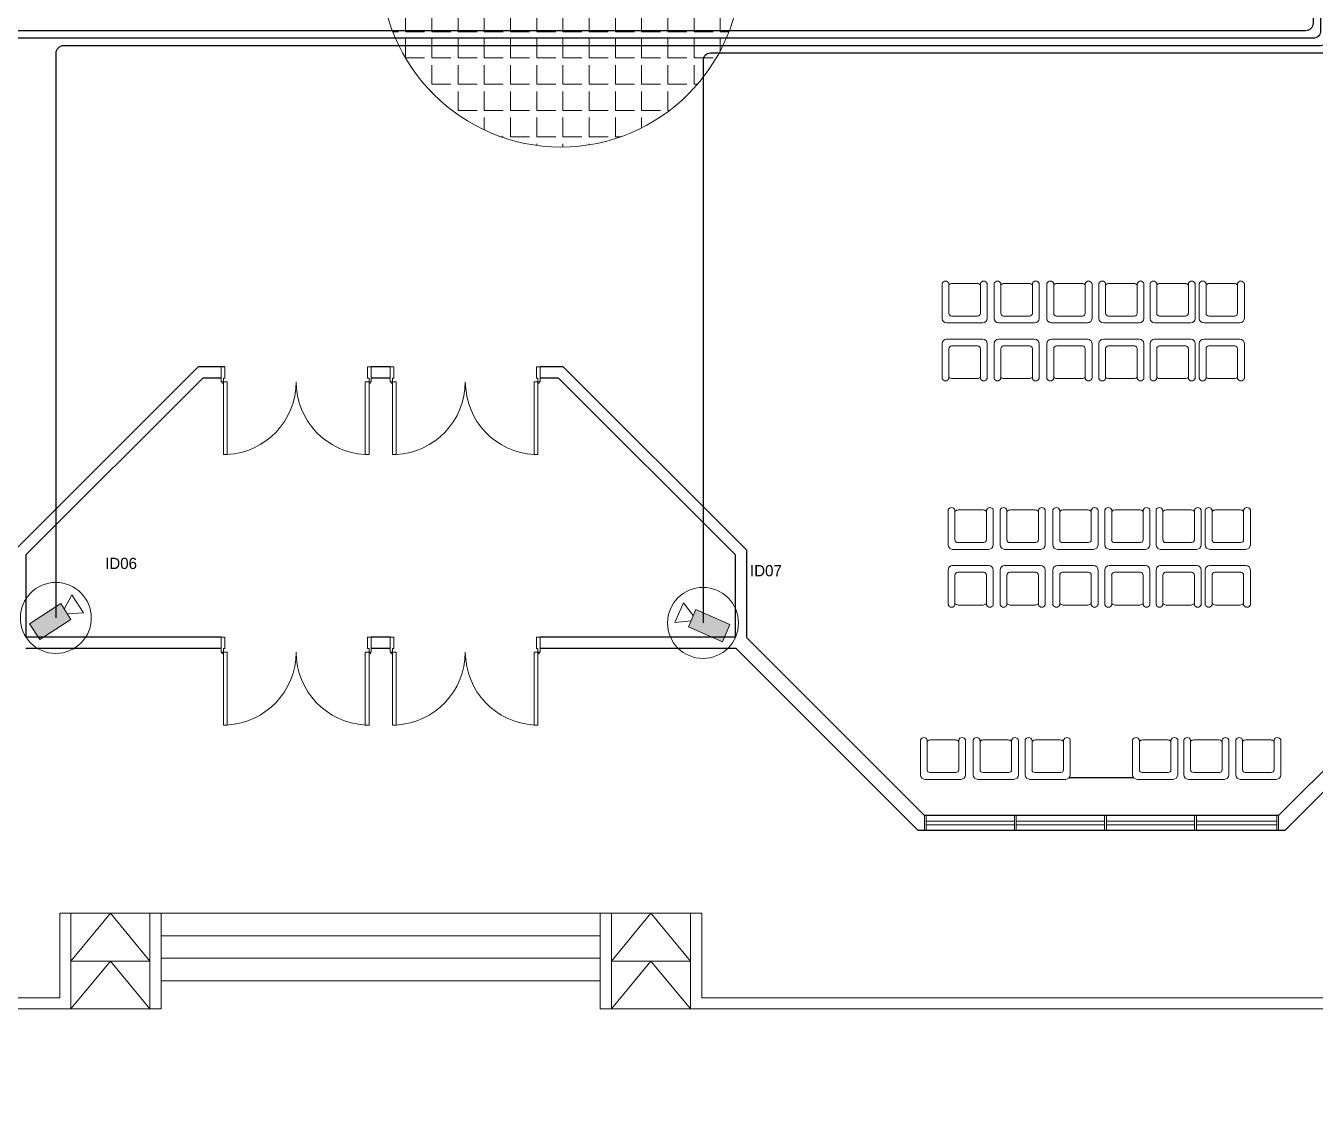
# Model space of a CAD drawing. Extents: x -59 to 582, y -1177 to 100.
# Drawn here: x 27.07 to 44.25, y -63.17 to -48.82 of the extents above; entities that cross this region are included whole.
import ezdxf
from ezdxf.enums import TextEntityAlignment as Align

# ---------------------------------------------------------------- set-up
doc = ezdxf.new("R2010")
doc.units = 0
doc.header["$LTSCALE"] = 0.15
for name, color, linetype in [('0 CCTV', 252, 'Continuous'), ('0 sockets', 252, 'Continuous'), ('AUTOINCR', 7, 'Continuous'), ('C1', 252, 'Continuous'), ('CCTV', 4, 'Continuous')]:
    doc.layers.add(name, color=color, linetype=linetype)
for name, color, linetype, lineweight in [('anal', 252, 'Continuous', 20), ('DOOR', 252, 'Continuous', 20), ('E-LT-CKT-NM', 7, 'Continuous', 30), ('elev', 252, 'Continuous', 9), ('FUR', 252, 'Continuous', 9), ('T-CCTV', 7, 'Continuous', 0), ('wall', 252, 'Continuous', 30)]:
    doc.layers.add(name, color=color, linetype=linetype, lineweight=lineweight)
doc.styles.add('SDC-TEXT-ARB', font='sdc-arb.shx')

# ---------------------------------------------------------------- blocks, each defined once
blk = doc.blocks.new('D200')
at = {"layer": 'DOOR'}
for points in [[(0.03, 0.2), (0.03, 1.17), (0.08, 1.17), (0.08, 0.2)], [(1.97, 0.2), (1.97, 1.17), (1.92, 1.17), (1.92, 0.2)], [(0.03, 0.2), (0, 0.2), (0, 0), (0.05, 0), (0.05, 0.15), (0.03, 0.15)], [(1.97, 0.2), (2, 0.2), (2, 0), (1.95, 0), (1.95, 0.15), (1.97, 0.15)]]:
    blk.add_lwpolyline(points, close=True, dxfattribs=at)
for centre in [(0.02, 0.21), (1.98, 0.21)]:
    blk.add_circle(centre, 0.01, dxfattribs=at)
for centre, start, end in [((0.027, 0.2), 0, 87.0492), ((1.97, 0.2), 92.9508, 180)]:
    blk.add_arc(centre, 0.971, start, end, dxfattribs=at)
blk = doc.blocks.new('ARCH')
at = {"layer": 'elev'}
h = blk.add_hatch(dxfattribs=at)
h.set_pattern_fill('ANGLE', color=256, scale=0.05, style=0)
h.set_pattern_definition([(0, (0, 0), (0, 0.34925), [0.254, -0.09525]), (90, (0, 0), (-0.34925, 2e-17), [0.254, -0.09525])])
h.paths.add_polyline_path([(31.8, 340.8, 0.21525), (32.613, 339), (35.787, 339, 0.21525), (36.6, 340.8, 1)])
h.paths.add_polyline_path([(35.787, 339), (32.613, 339, 0.377964)])
at = {"layer": 'anal'}
for p, q in [((39.041, 329.5), (39.041, 329.3)), ((39.066, 329.5), (39.066, 329.3)), ((39.066, 329.425), (40.237, 329.425)), ((39.066, 329.425), (40.237, 329.425)), ((40.241, 329.5), (40.241, 329.3)), ((40.266, 329.5), (40.266, 329.3)), ((40.266, 329.425), (41.437, 329.425)), ((40.266, 329.425), (41.437, 329.425)), ((41.441, 329.5), (41.441, 329.3)), ((41.466, 329.5), (41.466, 329.3)), ((41.466, 329.425), (42.637, 329.425)), ((41.466, 329.425), (42.637, 329.425)), ((42.641, 329.5), (42.641, 329.3)), ((42.666, 329.5), (42.666, 329.3)), ((42.666, 329.425), (43.734, 329.425)), ((43.734, 329.5), (43.734, 329.3)), ((43.759, 329.5), (43.759, 329.3)), ((39.066, 329.375), (40.237, 329.375)), ((39.066, 329.375), (40.237, 329.375)), ((40.266, 329.375), (41.437, 329.375)), ((40.266, 329.375), (41.437, 329.375)), ((41.466, 329.375), (42.637, 329.375)), ((41.466, 329.375), (42.637, 329.375)), ((42.666, 329.375), (43.734, 329.375)), ((36.075, 328.2), (27.525, 328.2)), ((27.525, 327.075), (27.525, 328.2)), ((27.675, 327.562), (28.2, 328.2)), ((27.675, 326.925), (27.675, 328.2)), ((28.2, 328.2), (28.725, 327.562)), ((28.725, 328.2), (28.725, 326.925)), ((28.875, 328.2), (28.875, 326.925)), ((34.725, 328.2), (34.725, 326.925)), ((34.875, 327.562), (35.4, 328.2)), ((34.875, 328.2), (34.875, 326.925)), ((35.4, 328.2), (35.925, 327.562)), ((35.925, 326.925), (35.925, 328.2)), ((36.075, 327.075), (36.075, 328.2)), ((34.725, 327.9), (28.875, 327.9)), ((27.675, 327.562), (28.725, 327.562)), ((28.2, 327.562), (27.675, 326.925)), ((28.2, 327.562), (28.725, 326.925)), ((34.725, 327.6), (28.875, 327.6)), ((34.875, 326.925), (35.4, 327.562)), ((34.875, 327.562), (35.925, 327.562)), ((35.4, 327.562), (35.925, 326.925)), ((34.725, 327.3), (28.875, 327.3)), ((27.525, 327.075), (5.475, 327.075)), ((58.125, 327.075), (36.075, 327.075)), ((28.875, 326.925), (5.325, 326.925)), ((28.725, 326.925), (27.675, 326.925)), ((28.875, 326.925), (28.725, 326.925)), ((58.275, 326.925), (34.725, 326.925)), ((34.875, 326.925), (34.725, 326.925)), ((35.925, 326.925), (34.875, 326.925))]:
    blk.add_line(p, q, dxfattribs=at)
blk.add_circle((34.2, 340.8), 2.4, dxfattribs=at)
at = {"layer": 'C1'}
blk.add_line((41.833, 330), (40.967, 330), dxfattribs=at)
at = {"layer": 'FUR'}
for p, q in [((39.278, 336.584), (39.278, 336.119)), ((39.368, 336.582), (39.368, 336.187)), ((39.743, 336.584), (39.413, 336.584)), ((39.788, 336.187), (39.788, 336.582)), ((39.878, 336.119), (39.878, 336.584)), ((39.97, 336.584), (39.97, 336.119)), ((40.06, 336.582), (40.06, 336.187)), ((40.435, 336.584), (40.105, 336.584)), ((40.48, 336.187), (40.48, 336.582)), ((40.57, 336.119), (40.57, 336.584)), ((40.674, 336.584), (40.674, 336.119)), ((40.764, 336.582), (40.764, 336.187)), ((41.139, 336.584), (40.809, 336.584)), ((41.184, 336.187), (41.184, 336.582)), ((41.274, 336.119), (41.274, 336.584)), ((41.365, 336.584), (41.365, 336.119)), ((41.455, 336.582), (41.455, 336.187)), ((41.83, 336.584), (41.5, 336.584)), ((41.875, 336.187), (41.875, 336.582)), ((41.965, 336.119), (41.965, 336.584)), ((42.047, 336.584), (42.047, 336.119)), ((42.137, 336.582), (42.137, 336.187)), ((42.512, 336.584), (42.182, 336.584)), ((42.557, 336.187), (42.557, 336.582)), ((42.647, 336.119), (42.647, 336.584)), ((42.703, 336.584), (42.703, 336.119)), ((42.793, 336.582), (42.793, 336.187)), ((43.168, 336.584), (42.838, 336.584)), ((43.213, 336.187), (43.213, 336.582)), ((43.303, 336.119), (43.303, 336.584)), ((39.405, 336.149), (39.75, 336.149)), ((40.097, 336.149), (40.442, 336.149)), ((40.801, 336.149), (41.146, 336.149)), ((41.493, 336.149), (41.838, 336.149)), ((42.174, 336.149), (42.519, 336.149)), ((42.83, 336.149), (43.175, 336.149)), ((39.338, 336.059), (39.818, 336.059)), ((40.03, 336.059), (40.51, 336.059)), ((40.734, 336.059), (41.214, 336.059)), ((41.425, 336.059), (41.905, 336.059)), ((42.107, 336.059), (42.587, 336.059)), ((42.763, 336.059), (43.243, 336.059)), ((39.278, 335.318), (39.278, 335.783)), ((39.338, 335.843), (39.818, 335.843)), ((39.405, 335.753), (39.75, 335.753)), ((39.878, 335.783), (39.878, 335.318)), ((39.97, 335.318), (39.97, 335.783)), ((40.03, 335.843), (40.51, 335.843)), ((40.097, 335.753), (40.442, 335.753)), ((40.57, 335.783), (40.57, 335.318)), ((40.674, 335.318), (40.674, 335.783)), ((40.734, 335.843), (41.214, 335.843)), ((40.801, 335.753), (41.146, 335.753)), ((41.274, 335.783), (41.274, 335.318)), ((41.365, 335.318), (41.365, 335.783)), ((41.425, 335.843), (41.905, 335.843)), ((41.493, 335.753), (41.838, 335.753)), ((41.965, 335.783), (41.965, 335.318)), ((42.047, 335.318), (42.047, 335.783)), ((42.107, 335.843), (42.587, 335.843)), ((42.174, 335.753), (42.519, 335.753)), ((42.647, 335.783), (42.647, 335.318)), ((42.703, 335.318), (42.703, 335.783)), ((42.763, 335.843), (43.243, 335.843)), ((42.83, 335.753), (43.175, 335.753)), ((43.303, 335.783), (43.303, 335.318)), ((39.368, 335.32), (39.368, 335.715)), ((39.788, 335.715), (39.788, 335.32)), ((40.06, 335.32), (40.06, 335.715)), ((40.48, 335.715), (40.48, 335.32)), ((40.764, 335.32), (40.764, 335.715)), ((41.184, 335.715), (41.184, 335.32)), ((41.455, 335.32), (41.455, 335.715)), ((41.875, 335.715), (41.875, 335.32)), ((42.137, 335.32), (42.137, 335.715)), ((42.557, 335.715), (42.557, 335.32)), ((42.793, 335.32), (42.793, 335.715)), ((43.213, 335.715), (43.213, 335.32)), ((39.743, 335.318), (39.413, 335.318)), ((40.435, 335.318), (40.105, 335.318)), ((41.139, 335.318), (40.809, 335.318)), ((41.83, 335.318), (41.5, 335.318)), ((42.512, 335.318), (42.182, 335.318)), ((43.168, 335.318), (42.838, 335.318)), ((39.358, 333.569), (39.358, 333.104)), ((39.448, 333.567), (39.448, 333.172)), ((39.823, 333.569), (39.493, 333.569)), ((39.868, 333.172), (39.868, 333.567)), ((39.958, 333.104), (39.958, 333.569)), ((40.05, 333.569), (40.05, 333.104)), ((40.14, 333.567), (40.14, 333.172)), ((40.515, 333.569), (40.185, 333.569)), ((40.56, 333.172), (40.56, 333.567)), ((40.65, 333.104), (40.65, 333.569)), ((40.754, 333.569), (40.754, 333.104)), ((40.844, 333.567), (40.844, 333.172)), ((41.219, 333.569), (40.889, 333.569)), ((41.264, 333.172), (41.264, 333.567)), ((41.354, 333.104), (41.354, 333.569)), ((41.446, 333.569), (41.446, 333.104)), ((41.536, 333.567), (41.536, 333.172)), ((41.911, 333.569), (41.581, 333.569)), ((41.956, 333.172), (41.956, 333.567)), ((42.046, 333.104), (42.046, 333.569)), ((42.128, 333.569), (42.128, 333.104)), ((42.218, 333.567), (42.218, 333.172)), ((42.593, 333.569), (42.263, 333.569)), ((42.638, 333.172), (42.638, 333.567)), ((42.728, 333.104), (42.728, 333.569)), ((42.783, 333.569), (42.783, 333.104)), ((42.873, 333.567), (42.873, 333.172)), ((43.248, 333.569), (42.918, 333.569)), ((43.293, 333.172), (43.293, 333.567)), ((43.383, 333.104), (43.383, 333.569)), ((39.418, 333.044), (39.898, 333.044)), ((39.486, 333.134), (39.831, 333.134)), ((40.11, 333.044), (40.59, 333.044)), ((40.178, 333.134), (40.523, 333.134)), ((40.814, 333.044), (41.294, 333.044)), ((40.882, 333.134), (41.227, 333.134)), ((41.506, 333.044), (41.986, 333.044)), ((41.573, 333.134), (41.918, 333.134)), ((42.188, 333.044), (42.668, 333.044)), ((42.255, 333.134), (42.6, 333.134)), ((42.843, 333.044), (43.323, 333.044)), ((42.911, 333.134), (43.256, 333.134)), ((39.358, 332.303), (39.358, 332.768)), ((39.418, 332.828), (39.898, 332.828)), ((39.448, 332.305), (39.448, 332.701)), ((39.486, 332.738), (39.831, 332.738)), ((39.868, 332.701), (39.868, 332.305)), ((39.958, 332.768), (39.958, 332.303)), ((40.05, 332.303), (40.05, 332.768)), ((40.11, 332.828), (40.59, 332.828)), ((40.14, 332.305), (40.14, 332.701)), ((40.178, 332.738), (40.523, 332.738)), ((40.56, 332.701), (40.56, 332.305)), ((40.65, 332.768), (40.65, 332.303)), ((40.754, 332.303), (40.754, 332.768)), ((40.814, 332.828), (41.294, 332.828)), ((40.844, 332.305), (40.844, 332.701)), ((40.882, 332.738), (41.227, 332.738)), ((41.264, 332.701), (41.264, 332.305)), ((41.354, 332.768), (41.354, 332.303)), ((41.446, 332.303), (41.446, 332.768)), ((41.506, 332.828), (41.986, 332.828)), ((41.536, 332.305), (41.536, 332.701)), ((41.573, 332.738), (41.918, 332.738)), ((41.956, 332.701), (41.956, 332.305)), ((42.046, 332.768), (42.046, 332.303)), ((42.128, 332.303), (42.128, 332.768)), ((42.188, 332.828), (42.668, 332.828)), ((42.218, 332.305), (42.218, 332.701)), ((42.255, 332.738), (42.6, 332.738)), ((42.638, 332.701), (42.638, 332.305)), ((42.728, 332.768), (42.728, 332.303)), ((42.783, 332.303), (42.783, 332.768)), ((42.843, 332.828), (43.323, 332.828)), ((42.873, 332.305), (42.873, 332.701)), ((42.911, 332.738), (43.256, 332.738)), ((43.293, 332.701), (43.293, 332.305)), ((43.383, 332.768), (43.383, 332.303)), ((39.823, 332.303), (39.493, 332.303)), ((40.515, 332.303), (40.185, 332.303)), ((41.219, 332.303), (40.889, 332.303)), ((41.911, 332.303), (41.581, 332.303)), ((42.593, 332.303), (42.263, 332.303)), ((43.248, 332.303), (42.918, 332.303)), ((38.989, 330.042), (38.989, 330.507)), ((39.079, 330.11), (39.079, 330.505)), ((39.124, 330.507), (39.454, 330.507)), ((39.499, 330.505), (39.499, 330.11)), ((39.589, 330.507), (39.589, 330.042)), ((39.693, 330.042), (39.693, 330.507)), ((39.783, 330.11), (39.783, 330.505)), ((39.828, 330.507), (40.158, 330.507)), ((40.203, 330.505), (40.203, 330.11)), ((40.293, 330.507), (40.293, 330.042)), ((40.385, 330.042), (40.385, 330.507)), ((40.475, 330.11), (40.475, 330.505)), ((40.52, 330.507), (40.85, 330.507)), ((40.895, 330.505), (40.895, 330.11)), ((40.985, 330.507), (40.985, 330.042)), ((41.815, 330.042), (41.815, 330.507)), ((41.905, 330.11), (41.905, 330.505)), ((41.95, 330.507), (42.28, 330.507)), ((42.325, 330.505), (42.325, 330.11)), ((42.415, 330.507), (42.415, 330.042)), ((42.497, 330.042), (42.497, 330.507)), ((42.587, 330.11), (42.587, 330.505)), ((42.632, 330.507), (42.962, 330.507)), ((43.007, 330.505), (43.007, 330.11)), ((43.097, 330.507), (43.097, 330.042)), ((43.189, 330.042), (43.189, 330.507)), ((43.279, 330.11), (43.279, 330.505)), ((43.324, 330.507), (43.654, 330.507)), ((43.699, 330.505), (43.699, 330.11)), ((43.789, 330.507), (43.789, 330.042)), ((39.529, 329.982), (39.049, 329.982)), ((39.461, 330.072), (39.116, 330.072)), ((40.233, 329.982), (39.753, 329.982)), ((40.165, 330.072), (39.82, 330.072)), ((40.925, 329.982), (40.445, 329.982)), ((40.857, 330.072), (40.512, 330.072)), ((42.355, 329.982), (41.875, 329.982)), ((42.288, 330.072), (41.943, 330.072)), ((43.037, 329.982), (42.557, 329.982)), ((42.97, 330.072), (42.625, 330.072)), ((43.729, 329.982), (43.249, 329.982)), ((43.661, 330.072), (43.316, 330.072))]:
    blk.add_line(p, q, dxfattribs=at)
for centre, major_axis, start_param, end_param in [((39.322, 336.567), (-0.0339, 0.0339), 4.256093, 6.69338), ((39.833, 336.567), (0.0339, 0.0339), 5.87299, 8.310278), ((40.014, 336.567), (-0.0339, 0.0339), 4.256093, 6.69338), ((40.525, 336.567), (0.0339, 0.0339), 5.87299, 8.310278), ((40.718, 336.567), (-0.0339, 0.0339), 4.256093, 6.69338), ((41.229, 336.567), (0.0339, 0.0339), 5.87299, 8.310278), ((41.41, 336.567), (-0.0339, 0.0339), 4.256093, 6.69338), ((41.921, 336.567), (0.0339, 0.0339), 5.87299, 8.310278), ((42.092, 336.567), (-0.0339, 0.0339), 4.256093, 6.69338), ((42.602, 336.567), (0.0339, 0.0339), 5.87299, 8.310278), ((42.747, 336.567), (-0.0339, 0.0339), 4.256093, 6.69338), ((43.258, 336.567), (0.0339, 0.0339), 5.87299, 8.310278), ((39.413, 336.524), (-0.0424, 0.0424), -0.785398, 0.062664), ((39.743, 336.524), (0.0424, 0.0424), 6.220521, 7.068583), ((40.105, 336.524), (-0.0424, 0.0424), -0.785398, 0.062664), ((40.435, 336.524), (0.0424, 0.0424), 6.220521, 7.068583), ((40.809, 336.524), (-0.0424, 0.0424), -0.785398, 0.062664), ((41.139, 336.524), (0.0424, 0.0424), 6.220521, 7.068583), ((41.5, 336.524), (-0.0424, 0.0424), -0.785398, 0.062664), ((41.83, 336.524), (0.0424, 0.0424), 6.220521, 7.068583), ((42.182, 336.524), (-0.0424, 0.0424), -0.785398, 0.062664), ((42.512, 336.524), (0.0424, 0.0424), 6.220521, 7.068583), ((42.838, 336.524), (-0.0424, 0.0424), -0.785398, 0.062664), ((43.168, 336.524), (0.0424, 0.0424), 6.220521, 7.068583), ((39.338, 336.119), (-0.0424, 0.0424), 0.785398, 2.356194), ((39.405, 336.187), (0.0265, 0.0265), 2.356194, 3.926991), ((39.75, 336.187), (0.0265, 0.0265), 3.926991, 5.497787), ((39.818, 336.119), (0.0424, 0.0424), 3.926991, 5.497787), ((40.03, 336.119), (-0.0424, 0.0424), 0.785398, 2.356194), ((40.097, 336.187), (0.0265, 0.0265), 2.356194, 3.926991), ((40.442, 336.187), (0.0265, 0.0265), 3.926991, 5.497787), ((40.51, 336.119), (0.0424, 0.0424), 3.926991, 5.497787), ((40.734, 336.119), (-0.0424, 0.0424), 0.785398, 2.356194), ((40.801, 336.187), (0.0265, 0.0265), 2.356194, 3.926991), ((41.146, 336.187), (0.0265, 0.0265), 3.926991, 5.497787), ((41.214, 336.119), (0.0424, 0.0424), 3.926991, 5.497787), ((41.425, 336.119), (-0.0424, 0.0424), 0.785398, 2.356194), ((41.493, 336.187), (0.0265, 0.0265), 2.356194, 3.926991), ((41.838, 336.187), (0.0265, 0.0265), 3.926991, 5.497787), ((41.905, 336.119), (0.0424, 0.0424), 3.926991, 5.497787), ((42.107, 336.119), (-0.0424, 0.0424), 0.785398, 2.356194), ((42.174, 336.187), (0.0265, 0.0265), 2.356194, 3.926991), ((42.519, 336.187), (0.0265, 0.0265), 3.926991, 5.497787), ((42.587, 336.119), (0.0424, 0.0424), 3.926991, 5.497787), ((42.763, 336.119), (-0.0424, 0.0424), 0.785398, 2.356194), ((42.83, 336.187), (0.0265, 0.0265), 2.356194, 3.926991), ((43.175, 336.187), (0.0265, 0.0265), 3.926991, 5.497787), ((43.243, 336.119), (0.0424, 0.0424), 3.926991, 5.497787), ((39.403, 333.552), (-0.0339, 0.0339), 4.256093, 6.69338), ((39.493, 333.509), (-0.0424, 0.0424), -0.785398, 0.062664), ((39.823, 333.509), (0.0424, 0.0424), 6.220521, 7.068583), ((39.914, 333.552), (0.0339, 0.0339), 5.87299, 8.310278), ((40.095, 333.552), (-0.0339, 0.0339), 4.256093, 6.69338), ((40.185, 333.509), (-0.0424, 0.0424), -0.785398, 0.062664), ((40.515, 333.509), (0.0424, 0.0424), 6.220521, 7.068583), ((40.606, 333.552), (0.0339, 0.0339), 5.87299, 8.310278), ((40.799, 333.552), (-0.0339, 0.0339), 4.256093, 6.69338), ((40.889, 333.509), (-0.0424, 0.0424), -0.785398, 0.062664), ((41.219, 333.509), (0.0424, 0.0424), 6.220521, 7.068583), ((41.309, 333.552), (0.0339, 0.0339), 5.87299, 8.310278), ((41.491, 333.552), (-0.0339, 0.0339), 4.256093, 6.69338), ((41.581, 333.509), (-0.0424, 0.0424), -0.785398, 0.062664), ((41.911, 333.509), (0.0424, 0.0424), 6.220521, 7.068583), ((42.001, 333.552), (0.0339, 0.0339), 5.87299, 8.310278), ((42.172, 333.552), (-0.0339, 0.0339), 4.256093, 6.69338), ((42.263, 333.509), (-0.0424, 0.0424), -0.785398, 0.062664), ((42.593, 333.509), (0.0424, 0.0424), 6.220521, 7.068583), ((42.683, 333.552), (0.0339, 0.0339), 5.87299, 8.310278), ((42.828, 333.552), (-0.0339, 0.0339), 4.256093, 6.69338), ((42.918, 333.509), (-0.0424, 0.0424), -0.785398, 0.062664), ((43.248, 333.509), (0.0424, 0.0424), 6.220521, 7.068583), ((43.339, 333.552), (0.0339, 0.0339), 5.87299, 8.310278), ((39.418, 333.104), (-0.0424, 0.0424), 0.785398, 2.356194), ((39.486, 333.172), (0.0265, 0.0265), 2.356194, 3.926991), ((39.831, 333.172), (0.0265, 0.0265), 3.926991, 5.497787), ((39.898, 333.104), (0.0424, 0.0424), 3.926991, 5.497787), ((40.11, 333.104), (-0.0424, 0.0424), 0.785398, 2.356194), ((40.178, 333.172), (0.0265, 0.0265), 2.356194, 3.926991), ((40.523, 333.172), (0.0265, 0.0265), 3.926991, 5.497787), ((40.59, 333.104), (0.0424, 0.0424), 3.926991, 5.497787), ((40.814, 333.104), (-0.0424, 0.0424), 0.785398, 2.356194), ((40.882, 333.172), (0.0265, 0.0265), 2.356194, 3.926991), ((41.227, 333.172), (0.0265, 0.0265), 3.926991, 5.497787), ((41.294, 333.104), (0.0424, 0.0424), 3.926991, 5.497787), ((41.506, 333.104), (-0.0424, 0.0424), 0.785398, 2.356194), ((41.573, 333.172), (0.0265, 0.0265), 2.356194, 3.926991), ((41.918, 333.172), (0.0265, 0.0265), 3.926991, 5.497787), ((41.986, 333.104), (0.0424, 0.0424), 3.926991, 5.497787), ((42.188, 333.104), (-0.0424, 0.0424), 0.785398, 2.356194), ((42.255, 333.172), (0.0265, 0.0265), 2.356194, 3.926991), ((42.6, 333.172), (0.0265, 0.0265), 3.926991, 5.497787), ((42.668, 333.104), (0.0424, 0.0424), 3.926991, 5.497787), ((42.843, 333.104), (-0.0424, 0.0424), 0.785398, 2.356194), ((42.911, 333.172), (0.0265, 0.0265), 2.356194, 3.926991), ((43.256, 333.172), (0.0265, 0.0265), 3.926991, 5.497787), ((43.323, 333.104), (0.0424, 0.0424), 3.926991, 5.497787)]:
    blk.add_ellipse(centre, major_axis=major_axis, ratio=1, start_param=start_param, end_param=end_param, dxfattribs=at)
at = {"layer": 'FUR', "extrusion": (0, 0, -1)}
for centre, major_axis, start_param, end_param in [((39.338, 335.783), (0.0424, 0.0424), 3.926991, 5.497787), ((39.405, 335.715), (0.0265, 0.0265), 3.926991, 5.497787), ((39.75, 335.715), (0.0265, 0.0265), -0.785398, 0.785398), ((39.818, 335.783), (-0.0424, 0.0424), 0.785398, 2.356194), ((40.03, 335.783), (0.0424, 0.0424), 3.926991, 5.497787), ((40.097, 335.715), (0.0265, 0.0265), 3.926991, 5.497787), ((40.442, 335.715), (0.0265, 0.0265), -0.785398, 0.785398), ((40.51, 335.783), (-0.0424, 0.0424), 0.785398, 2.356194), ((40.734, 335.783), (0.0424, 0.0424), 3.926991, 5.497787), ((40.801, 335.715), (0.0265, 0.0265), 3.926991, 5.497787), ((41.146, 335.715), (0.0265, 0.0265), -0.785398, 0.785398), ((41.214, 335.783), (-0.0424, 0.0424), 0.785398, 2.356194), ((41.425, 335.783), (0.0424, 0.0424), 3.926991, 5.497787), ((41.493, 335.715), (0.0265, 0.0265), 3.926991, 5.497787), ((41.838, 335.715), (0.0265, 0.0265), -0.785398, 0.785398), ((41.905, 335.783), (-0.0424, 0.0424), 0.785398, 2.356194), ((42.107, 335.783), (0.0424, 0.0424), 3.926991, 5.497787), ((42.174, 335.715), (0.0265, 0.0265), 3.926991, 5.497787), ((42.519, 335.715), (0.0265, 0.0265), -0.785398, 0.785398), ((42.587, 335.783), (-0.0424, 0.0424), 0.785398, 2.356194), ((42.763, 335.783), (0.0424, 0.0424), 3.926991, 5.497787), ((42.83, 335.715), (0.0265, 0.0265), 3.926991, 5.497787), ((43.175, 335.715), (0.0265, 0.0265), -0.785398, 0.785398), ((43.243, 335.783), (-0.0424, 0.0424), 0.785398, 2.356194), ((39.322, 335.335), (0.0339, 0.0339), 1.1145, 3.551788), ((39.413, 335.378), (0.0424, 0.0424), 2.356194, 3.204257), ((39.743, 335.378), (-0.0424, 0.0424), 3.078929, 3.926991), ((39.833, 335.335), (-0.0339, 0.0339), 2.731397, 5.168685), ((40.014, 335.335), (0.0339, 0.0339), 1.1145, 3.551788), ((40.105, 335.378), (0.0424, 0.0424), 2.356194, 3.204257), ((40.435, 335.378), (-0.0424, 0.0424), 3.078929, 3.926991), ((40.525, 335.335), (-0.0339, 0.0339), 2.731397, 5.168685), ((40.718, 335.335), (0.0339, 0.0339), 1.1145, 3.551788), ((40.809, 335.378), (0.0424, 0.0424), 2.356194, 3.204257), ((41.139, 335.378), (-0.0424, 0.0424), 3.078929, 3.926991), ((41.229, 335.335), (-0.0339, 0.0339), 2.731397, 5.168685), ((41.41, 335.335), (0.0339, 0.0339), 1.1145, 3.551788), ((41.5, 335.378), (0.0424, 0.0424), 2.356194, 3.204257), ((41.83, 335.378), (-0.0424, 0.0424), 3.078929, 3.926991), ((41.921, 335.335), (-0.0339, 0.0339), 2.731397, 5.168685), ((42.092, 335.335), (0.0339, 0.0339), 1.1145, 3.551788), ((42.182, 335.378), (0.0424, 0.0424), 2.356194, 3.204257), ((42.512, 335.378), (-0.0424, 0.0424), 3.078929, 3.926991), ((42.602, 335.335), (-0.0339, 0.0339), 2.731397, 5.168685), ((42.747, 335.335), (0.0339, 0.0339), 1.1145, 3.551788), ((42.838, 335.378), (0.0424, 0.0424), 2.356194, 3.204257), ((43.168, 335.378), (-0.0424, 0.0424), 3.078929, 3.926991), ((43.258, 335.335), (-0.0339, 0.0339), 2.731397, 5.168685), ((39.418, 332.768), (0.0424, 0.0424), 3.926991, 5.497787), ((39.486, 332.701), (0.0265, 0.0265), 3.926991, 5.497787), ((39.831, 332.701), (0.0265, 0.0265), -0.785398, 0.785398), ((39.898, 332.768), (-0.0424, 0.0424), 0.785398, 2.356194), ((40.11, 332.768), (0.0424, 0.0424), 3.926991, 5.497787), ((40.178, 332.701), (0.0265, 0.0265), 3.926991, 5.497787), ((40.523, 332.701), (0.0265, 0.0265), -0.785398, 0.785398), ((40.59, 332.768), (-0.0424, 0.0424), 0.785398, 2.356194), ((40.814, 332.768), (0.0424, 0.0424), 3.926991, 5.497787), ((40.882, 332.701), (0.0265, 0.0265), 3.926991, 5.497787), ((41.227, 332.701), (0.0265, 0.0265), -0.785398, 0.785398), ((41.294, 332.768), (-0.0424, 0.0424), 0.785398, 2.356194), ((41.506, 332.768), (0.0424, 0.0424), 3.926991, 5.497787), ((41.573, 332.701), (0.0265, 0.0265), 3.926991, 5.497787), ((41.918, 332.701), (0.0265, 0.0265), -0.785398, 0.785398), ((41.986, 332.768), (-0.0424, 0.0424), 0.785398, 2.356194), ((42.188, 332.768), (0.0424, 0.0424), 3.926991, 5.497787), ((42.255, 332.701), (0.0265, 0.0265), 3.926991, 5.497787), ((42.6, 332.701), (0.0265, 0.0265), -0.785398, 0.785398), ((42.668, 332.768), (-0.0424, 0.0424), 0.785398, 2.356194), ((42.843, 332.768), (0.0424, 0.0424), 3.926991, 5.497787), ((42.911, 332.701), (0.0265, 0.0265), 3.926991, 5.497787), ((43.256, 332.701), (0.0265, 0.0265), -0.785398, 0.785398), ((43.323, 332.768), (-0.0424, 0.0424), 0.785398, 2.356194), ((39.493, 332.363), (0.0424, 0.0424), 2.356194, 3.204257), ((39.823, 332.363), (-0.0424, 0.0424), 3.078929, 3.926991), ((40.185, 332.363), (0.0424, 0.0424), 2.356194, 3.204257), ((40.515, 332.363), (-0.0424, 0.0424), 3.078929, 3.926991), ((40.889, 332.363), (0.0424, 0.0424), 2.356194, 3.204257), ((41.219, 332.363), (-0.0424, 0.0424), 3.078929, 3.926991), ((41.581, 332.363), (0.0424, 0.0424), 2.356194, 3.204257), ((41.911, 332.363), (-0.0424, 0.0424), 3.078929, 3.926991), ((42.263, 332.363), (0.0424, 0.0424), 2.356194, 3.204257), ((42.593, 332.363), (-0.0424, 0.0424), 3.078929, 3.926991), ((42.918, 332.363), (0.0424, 0.0424), 2.356194, 3.204257), ((43.248, 332.363), (-0.0424, 0.0424), 3.078929, 3.926991), ((39.403, 332.321), (0.0339, 0.0339), 1.1145, 3.551788), ((39.914, 332.321), (-0.0339, 0.0339), 2.731397, 5.168685), ((40.095, 332.321), (0.0339, 0.0339), 1.1145, 3.551788), ((40.606, 332.321), (-0.0339, 0.0339), 2.731397, 5.168685), ((40.799, 332.321), (0.0339, 0.0339), 1.1145, 3.551788), ((41.309, 332.321), (-0.0339, 0.0339), 2.731397, 5.168685), ((41.491, 332.321), (0.0339, 0.0339), 1.1145, 3.551788), ((42.001, 332.321), (-0.0339, 0.0339), 2.731397, 5.168685), ((42.172, 332.321), (0.0339, 0.0339), 1.1145, 3.551788), ((42.683, 332.321), (-0.0339, 0.0339), 2.731397, 5.168685), ((42.828, 332.321), (0.0339, 0.0339), 1.1145, 3.551788), ((43.339, 332.321), (-0.0339, 0.0339), 2.731397, 5.168685), ((39.034, 330.49), (-0.0339, 0.0339), 5.87299, 8.310278), ((39.124, 330.447), (-0.0424, 0.0424), 6.220521, 7.068583), ((39.454, 330.447), (0.0424, 0.0424), -0.785398, 0.062664), ((39.544, 330.49), (0.0339, 0.0339), 4.256093, 6.69338), ((39.737, 330.49), (-0.0339, 0.0339), 5.87299, 8.310278), ((39.828, 330.447), (-0.0424, 0.0424), 6.220521, 7.068583), ((40.158, 330.447), (0.0424, 0.0424), -0.785398, 0.062664), ((40.248, 330.49), (0.0339, 0.0339), 4.256093, 6.69338), ((40.429, 330.49), (-0.0339, 0.0339), 5.87299, 8.310278), ((40.52, 330.447), (-0.0424, 0.0424), 6.220521, 7.068583), ((40.85, 330.447), (0.0424, 0.0424), -0.785398, 0.062664), ((40.94, 330.49), (0.0339, 0.0339), 4.256093, 6.69338), ((41.86, 330.49), (-0.0339, 0.0339), 5.87299, 8.310278), ((41.95, 330.447), (-0.0424, 0.0424), 6.220521, 7.068583), ((42.28, 330.447), (0.0424, 0.0424), -0.785398, 0.062664), ((42.371, 330.49), (0.0339, 0.0339), 4.256093, 6.69338), ((42.542, 330.49), (-0.0339, 0.0339), 5.87299, 8.310278), ((42.632, 330.447), (-0.0424, 0.0424), 6.220521, 7.068583), ((42.962, 330.447), (0.0424, 0.0424), -0.785398, 0.062664), ((43.052, 330.49), (0.0339, 0.0339), 4.256093, 6.69338), ((43.234, 330.49), (-0.0339, 0.0339), 5.87299, 8.310278), ((43.324, 330.447), (-0.0424, 0.0424), 6.220521, 7.068583), ((43.654, 330.447), (0.0424, 0.0424), -0.785398, 0.062664), ((43.744, 330.49), (0.0339, 0.0339), 4.256093, 6.69338), ((39.116, 330.11), (0.0265, 0.0265), 2.356194, 3.926991), ((39.461, 330.11), (0.0265, 0.0265), 0.785398, 2.356194), ((39.82, 330.11), (0.0265, 0.0265), 2.356194, 3.926991), ((40.165, 330.11), (0.0265, 0.0265), 0.785398, 2.356194), ((40.512, 330.11), (0.0265, 0.0265), 2.356194, 3.926991), ((40.857, 330.11), (0.0265, 0.0265), 0.785398, 2.356194), ((41.943, 330.11), (0.0265, 0.0265), 2.356194, 3.926991), ((42.288, 330.11), (0.0265, 0.0265), 0.785398, 2.356194), ((42.625, 330.11), (0.0265, 0.0265), 2.356194, 3.926991), ((42.97, 330.11), (0.0265, 0.0265), 0.785398, 2.356194), ((43.316, 330.11), (0.0265, 0.0265), 2.356194, 3.926991), ((43.661, 330.11), (0.0265, 0.0265), 0.785398, 2.356194), ((39.049, 330.042), (-0.0424, 0.0424), 3.926991, 5.497787), ((39.529, 330.042), (0.0424, 0.0424), 0.785398, 2.356194), ((39.753, 330.042), (-0.0424, 0.0424), 3.926991, 5.497787), ((40.233, 330.042), (0.0424, 0.0424), 0.785398, 2.356194), ((40.445, 330.042), (-0.0424, 0.0424), 3.926991, 5.497787), ((40.925, 330.042), (0.0424, 0.0424), 0.785398, 2.356194), ((41.875, 330.042), (-0.0424, 0.0424), 3.926991, 5.497787), ((42.355, 330.042), (0.0424, 0.0424), 0.785398, 2.356194), ((42.557, 330.042), (-0.0424, 0.0424), 3.926991, 5.497787), ((43.037, 330.042), (0.0424, 0.0424), 0.785398, 2.356194), ((43.249, 330.042), (-0.0424, 0.0424), 3.926991, 5.497787), ((43.729, 330.042), (0.0424, 0.0424), 0.785398, 2.356194)]:
    blk.add_ellipse(centre, major_axis=major_axis, ratio=1, start_param=start_param, end_param=end_param, dxfattribs=at)
at = {"layer": 'wall'}
for p, q in [((29.369, 335.475), (26.925, 333.031)), ((29.725, 335.475), (29.369, 335.475)), ((31.925, 335.475), (31.675, 335.475)), ((34.231, 335.475), (33.925, 335.475)), ((36.675, 333.031), (34.231, 335.475)), ((29.431, 335.325), (27.075, 332.969)), ((29.675, 335.325), (29.431, 335.325)), ((31.925, 335.325), (31.675, 335.325)), ((34.169, 335.325), (33.925, 335.325)), ((36.525, 332.969), (34.169, 335.325)), ((36.675, 331.866), (36.675, 333.031)), ((27.075, 332.969), (27.075, 331.875)), ((36.525, 331.875), (36.525, 332.969)), ((29.675, 331.875), (27.075, 331.875)), ((31.925, 331.875), (31.675, 331.875)), ((36.525, 331.875), (33.925, 331.875)), ((39.041, 329.5), (36.675, 331.866)), ((46.125, 331.866), (43.759, 329.5)), ((29.675, 331.725), (27.075, 331.725)), ((31.925, 331.725), (31.675, 331.725)), ((36.534, 331.725), (33.925, 331.725)), ((38.959, 329.3), (36.534, 331.725)), ((46, 331.741), (43.759, 329.5)), ((46.2, 331.659), (43.871, 329.329)), ((46, 331.459), (43.841, 329.3)), ((43.759, 329.5), (39.041, 329.5)), ((43.759, 329.5), (39.041, 329.5)), ((43.841, 329.3), (38.959, 329.3))]:
    blk.add_line(p, q, dxfattribs=at)
at = {"layer": 'DOOR', "xscale": -1, "rotation": 180}
for p in [(29.675, 335.475), (29.675, 331.875)]:
    blk.add_blockref('D200', p, dxfattribs=at)
at = {"layer": 'DOOR', "rotation": 180}
for p in [(33.925, 335.475), (33.925, 331.875)]:
    blk.add_blockref('D200', p, dxfattribs=at)
blk = doc.blocks.new('LEGEND_dwg_CCTV DOME-1155345-TELECOMMUNICATION LEGEND_ GENERAL NOTES _SYMBOLS _ ABBREVIATIONS')
at = {"layer": 'T-CCTV'}
blk.add_hatch(color=256, dxfattribs=at).paths.add_polyline_path([(255, -95), (-120, -95), (-120, 95), (255, 95)], flags=0)
at = {"layer": 'T-CCTV', "flags": 128}
for points in [[(-120, 28), (-262, 108), (-262, -108), (-120, -28)], [(255, -95), (255, 95), (-120, 95), (-120, -95), (255, -95)]]:
    blk.add_lwpolyline(points, dxfattribs=at)
at = {"layer": 'T-CCTV'}
blk.add_circle((0, 0), 358, dxfattribs=at)
blk = doc.blocks.new('ID CAMERA')
at = {"layer": 'CCTV', "color": 6, "xscale": 1.150579243575653, "yscale": 1.150579243575653, "zscale": 1.150579243575653}
blk.add_blockref('LEGEND_dwg_CCTV DOME-1155345-TELECOMMUNICATION LEGEND_ GENERAL NOTES _SYMBOLS _ ABBREVIATIONS', (0, 0), dxfattribs=at)
at = {"layer": 'E-LT-CKT-NM', "color": 1, "style": 'SDC-TEXT-ARB'}
blk.add_attdef('ID', (-127, 492), '', height=326, dxfattribs=at)
blk = doc.blocks.new('EE')
at = {"layer": '0 sockets'}
h = blk.add_hatch(color=6, dxfattribs=at)
h.dxf.hatch_style = 1
h.paths.add_polyline_path([(582.394, 81.841), (-59.115, 81.841), (-59.115, -114.582), (582.394, -114.582)])
h.paths.add_polyline_path([(577.394, 76.841), (577.394, -109.582), (-54.115, -109.582), (-54.115, 76.841)], flags=16)
h.paths.add_polyline_path([(408.026, -15.139, -1), (406.517, -15.139, -1)], flags=0)
h.paths.add_polyline_path([(457.783, -31.119, 0.414214), (457.683, -31.019), (444.311, -31.019, 0.414214), (444.211, -31.119), (444.211, -48.447), (415.834, -48.447), (415.834, -19.483), (417.425, -19.483, 0.414214), (417.525, -19.383), (417.525, -15.239, 0.414214), (417.425, -15.139), (407.274, -15.139), (407.271, -15.893), (407.271, -15.139), (417.525, -15.139), (417.525, -19.483), (415.934, -19.483, 0.414214), (415.834, -19.583), (415.834, -48.347, 0.414214), (415.934, -48.447), (444.111, -48.447, 0.414214), (444.211, -48.347), (444.211, -31.019), (457.783, -31.019)], flags=0)
h.paths.add_polyline_path([(244.611, -46.068), (244.611, -46.014), (244.523, -46.014, -0.279526)], flags=0)
h.paths.add_polyline_path([(404.69, 26.947), (525.035, 26.947), (525.035, 46.285), (404.69, 46.285)], flags=8)
h.paths.add_polyline_path([(202.644, 24.078), (289.319, 24.078), (289.319, 38.411), (202.644, 38.411)], flags=8)
h.paths.add_polyline_path([(30.92, 26.429), (112.59, 26.429), (112.59, 40.761), (30.92, 40.761)], flags=8)
h.paths.add_polyline_path([(441.881, -10.206), (442.216, -10.206), (442.216, -9.756), (441.881, -9.756)], flags=8)
h.paths.add_polyline_path([(422.272, -10.246), (422.622, -10.246), (422.622, -9.796), (422.272, -9.796)], flags=8)
h.paths.add_polyline_path([(406.509, -14.41), (406.859, -14.41), (406.859, -13.96), (406.509, -13.96)], flags=8)
h.paths.add_polyline_path([(406.21, -35.713), (406.546, -35.713), (406.546, -35.263), (406.21, -35.263)], flags=8)
h.paths.add_polyline_path([(422.841, -60.607), (423.191, -60.607), (423.191, -60.157), (422.841, -60.157)], flags=8)
h.paths.add_polyline_path([(442.391, -60.84), (442.755, -60.84), (442.755, -60.39), (442.391, -60.39)], flags=8)
h.paths.add_polyline_path([(456.844, -54.1), (457.194, -54.1), (457.194, -53.65), (456.844, -53.65)], flags=8)
h.paths.add_polyline_path([(470.858, -50.81), (471.208, -50.81), (471.208, -50.36), (470.858, -50.36)], flags=8)
h.paths.add_polyline_path([(490.123, -50.756), (490.345, -50.756), (490.345, -50.306), (490.123, -50.306)], flags=8)
h.paths.add_polyline_path([(225.509, -20.343), (226.134, -20.343), (226.134, -20.118), (225.509, -20.118)], flags=8)
h.paths.add_polyline_path([(233.7, -19.938), (234.325, -19.938), (234.325, -19.713), (233.7, -19.713)], flags=8)
h.paths.add_polyline_path([(241.875, -19.552), (242.5, -19.552), (242.5, -19.327), (241.875, -19.327)], flags=8)
h.paths.add_polyline_path([(245.171, -24.632), (245.796, -24.632), (245.796, -24.407), (245.171, -24.407)], flags=8)
h.paths.add_polyline_path([(247.813, -19.255), (248.438, -19.255), (248.438, -19.03), (247.813, -19.03)], flags=8)
h.paths.add_polyline_path([(249.648, -13.387), (250.273, -13.387), (250.273, -13.162), (249.648, -13.162)], flags=8)
h.paths.add_polyline_path([(257.323, -15.794), (257.948, -15.794), (257.948, -15.569), (257.323, -15.569)], flags=8)
h.paths.add_polyline_path([(257.582, -13.183), (258.157, -13.183), (258.157, -12.958), (257.582, -12.958)], flags=8)
h.paths.add_polyline_path([(264.064, -13.101), (264.664, -13.101), (264.664, -12.876), (264.064, -12.876)], flags=8)
h.paths.add_polyline_path([(288.789, -40.902), (289.364, -40.902), (289.364, -40.677), (288.789, -40.677)], flags=8)
h.paths.add_polyline_path([(280.687, -41.005), (281.262, -41.005), (281.262, -40.78), (280.687, -40.78)], flags=8)
h.paths.add_polyline_path([(270.864, -40.875), (271.439, -40.875), (271.439, -40.65), (270.864, -40.65)], flags=8)
h.paths.add_polyline_path([(261.434, -40.771), (262.009, -40.771), (262.009, -40.546), (261.434, -40.546)], flags=8)
h.paths.add_polyline_path([(254.764, -40.853), (255.339, -40.853), (255.339, -40.628), (254.764, -40.628)], flags=8)
h.paths.add_polyline_path([(247.008, -40.845), (247.583, -40.845), (247.583, -40.62), (247.008, -40.62)], flags=8)
h.paths.add_polyline_path([(245.852, -36.479), (246.427, -36.479), (246.427, -36.254), (245.852, -36.254)], flags=8)
h.paths.add_polyline_path([(243.934, -41.639), (244.509, -41.639), (244.509, -41.414), (243.934, -41.414)], flags=8)
h.paths.add_polyline_path([(245.534, -46.587), (246.059, -46.587), (246.059, -46.362), (245.534, -46.362)], flags=8)
h.paths.add_polyline_path([(245.361, -51.832), (245.911, -51.832), (245.911, -51.607), (245.361, -51.607)], flags=8)
h.paths.add_polyline_path([(239.721, -52.272), (240.321, -52.272), (240.321, -52.047), (239.721, -52.047)], flags=8)
h.paths.add_polyline_path([(232.069, -52.917), (232.669, -52.917), (232.669, -52.692), (232.069, -52.692)], flags=8)
h.paths.add_polyline_path([(225.559, -53.646), (226.159, -53.646), (226.159, -53.421), (225.559, -53.421)], flags=8)
h.paths.add_polyline_path([(227.614, -48.128), (228.214, -48.128), (228.214, -47.903), (227.614, -47.903)], flags=8)
h.paths.add_polyline_path([(219.528, -49.489), (220.128, -49.489), (220.128, -49.264), (219.528, -49.264)], flags=8)
h.paths.add_polyline_path([(217.77, -44.284), (218.37, -44.284), (218.37, -44.059), (217.77, -44.059)], flags=8)
h.paths.add_polyline_path([(216.443, -34.713), (217.043, -34.713), (217.043, -34.488), (216.443, -34.488)], flags=8)
h.paths.add_polyline_path([(216.799, -27.091), (217.399, -27.091), (217.399, -26.866), (216.799, -26.866)], flags=8)
h.paths.add_polyline_path([(216.729, -21.755), (217.279, -21.755), (217.279, -21.53), (216.729, -21.53)], flags=8)
h.paths.add_polyline_path([(84.862, -42.445), (85.387, -42.445), (85.387, -42.22), (84.862, -42.22)], flags=8)
h.paths.add_polyline_path([(82.46, -48.761), (83.01, -48.761), (83.01, -48.536), (82.46, -48.536)], flags=8)
h.paths.add_polyline_path([(78.417, -48.71), (78.942, -48.71), (78.942, -48.485), (78.417, -48.485)], flags=8)
h.paths.add_polyline_path([(75.547, -42.452), (76.072, -42.452), (76.072, -42.227), (75.547, -42.227)], flags=8)
h.paths.add_polyline_path([(74.019, -42.418), (74.544, -42.418), (74.544, -42.193), (74.019, -42.193)], flags=8)
h.paths.add_polyline_path([(72.86, -48.761), (73.385, -48.761), (73.385, -48.536), (72.86, -48.536)], flags=8)
h.paths.add_polyline_path([(68.651, -48.707), (69.176, -48.707), (69.176, -48.482), (68.651, -48.482)], flags=8)
h.paths.add_polyline_path([(69.271, -42.456), (69.796, -42.456), (69.796, -42.231), (69.271, -42.231)], flags=8)
h.paths.add_polyline_path([(65.66, -42.443), (66.185, -42.443), (66.185, -42.218), (65.66, -42.218)], flags=8)
h.paths.add_polyline_path([(63.354, -48.708), (63.879, -48.708), (63.879, -48.483), (63.354, -48.483)], flags=8)
h.paths.add_polyline_path([(58.957, -48.718), (59.432, -48.718), (59.432, -48.493), (58.957, -48.493)], flags=8)
h.paths.add_polyline_path([(56.584, -43.041), (57.084, -43.041), (57.084, -42.816), (56.584, -42.816)], flags=8)
h.paths.add_polyline_path([(55.215, -39.312), (55.765, -39.312), (55.765, -39.087), (55.215, -39.087)], flags=8)
h.paths.add_polyline_path([(47.25, -39.118), (47.8, -39.118), (47.8, -38.893), (47.25, -38.893)], flags=8)
h.paths.add_polyline_path([(36.681, -56.177), (37.231, -56.177), (37.231, -55.952), (36.681, -55.952)], flags=8)
h.paths.add_polyline_path([(28.093, -56.08), (28.643, -56.08), (28.643, -55.855), (28.093, -55.855)], flags=8)
h.paths.add_polyline_path([(11.224, -49.617), (11.774, -49.617), (11.774, -49.392), (11.224, -49.392)], flags=8)
h.paths.add_polyline_path([(15.154, -39.272), (15.704, -39.272), (15.704, -39.047), (15.154, -39.047)], flags=8)
h.paths.add_polyline_path([(15.215, -30.394), (15.765, -30.394), (15.765, -30.169), (15.215, -30.169)], flags=8)
h.paths.add_polyline_path([(12.584, -22.24), (13.134, -22.24), (13.134, -22.015), (12.584, -22.015)], flags=8)
h.paths.add_polyline_path([(13.44, -29.574), (13.94, -29.574), (13.94, -29.349), (13.44, -29.349)], flags=8)

msp = doc.modelspace()

# ---------------------------------------------------------------- linework, layer by layer
at = {"layer": '0 sockets', "color": 6}
for points in [[(57.883, -35.012), (57.883, -31.091, 0.414214), (57.783, -30.991), (44.319, -30.991, 0.414214), (44.219, -31.091), (44.219, -48.782, -0.414214), (44.119, -48.882), (15.701, -48.882, -0.414214), (15.601, -48.782), (15.601, -39.993, 0.414214), (15.501, -39.893), (14.532, -39.893)], [(57.783, -35.012), (57.783, -31.191, 0.414214), (57.683, -31.091), (44.419, -31.091, 0.414214), (44.319, -31.191), (44.319, -48.882, -0.414214), (44.219, -48.982), (17.435, -48.982, 0.414214), (17.335, -49.082), (17.335, -50.151, -0.414214), (17.235, -50.251), (10.59, -50.251)], [(57.683, -35.012), (57.683, -31.291, 0.414214), (57.583, -31.191), (44.519, -31.191, 0.414214), (44.419, -31.291), (44.419, -48.982, -0.414214), (44.319, -49.082), (27.573, -49.082, 0.414214), (27.473, -49.182), (27.473, -56.699)], [(57.583, -35.012), (57.583, -31.391, 0.414214), (57.483, -31.291), (44.619, -31.291, 0.414214), (44.519, -31.391), (44.519, -49.082, -0.414214), (44.419, -49.182), (36.193, -49.182, 0.414214), (36.093, -49.282), (36.093, -56.766)]]:
    msp.add_lwpolyline(points, format="xyb", dxfattribs=at)

# ---------------------------------------------------------------- block references
at = {"layer": '0 CCTV', "color": 2}
ref = msp.add_blockref('ID CAMERA', (27.473, -56.699), dxfattribs=dict(at, xscale=0.001147, yscale=0.001147, zscale=0.001147, rotation=212.7741270800296))
ref.add_attrib('ID', 'ID', (27.902, -57.095), dxfattribs={"layer": 'E-LT-CKT-NM', "color": 1, "height": 0.00374, "rotation": 212.7741, "style": 'SDC-TEXT-ARB'})
ref = msp.add_blockref('ID CAMERA', (36.093, -56.766), dxfattribs=dict(at, xscale=0.001147, yscale=0.001147, zscale=0.001147, rotation=336.3870257208662))
ref.add_attrib('ID', 'ID', (36.185, -56.19), dxfattribs={"layer": 'E-LT-CKT-NM', "color": 1, "height": 0.00374, "rotation": 336.387, "style": 'SDC-TEXT-ARB'})
at = {"layer": '0 sockets', "color": 3}
for name, p in [('EE', (0, 0)), ('ARCH', (0, -388.83))]:
    msp.add_blockref(name, p, dxfattribs=at)

# ---------------------------------------------------------------- texts
at = {"layer": 'AUTOINCR', "color": 1}
for s, p in [('ID06', (28.13, -56.093)), ('ID07', (36.719, -56.19))]:
    msp.add_text(s, height=0.15, dxfattribs=at).set_placement(p, align=Align.BOTTOM_LEFT)

doc.saveas('drawing.dxf')
